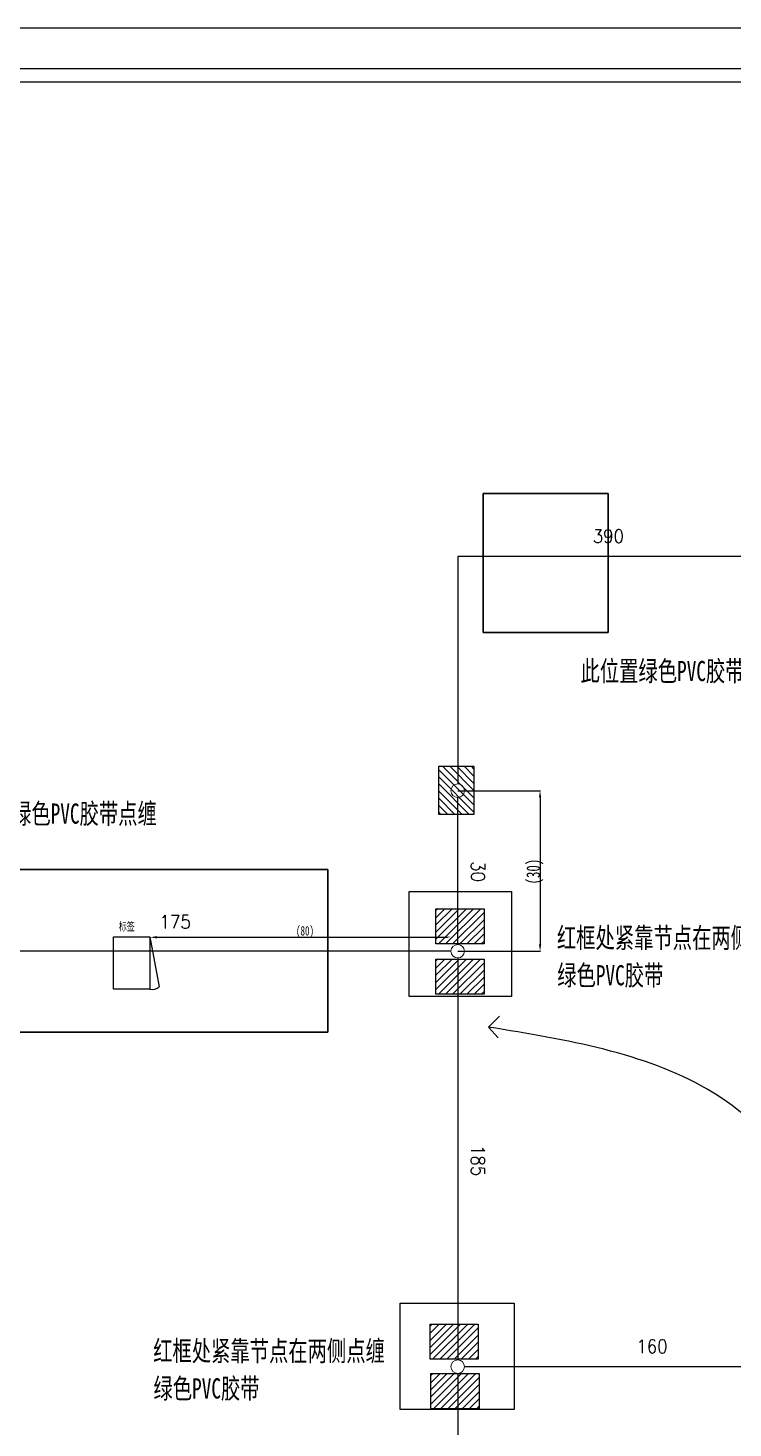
# Model space of a CAD drawing. Header units: inches. Extents: x 47316 to 59086, y 3141 to 11743.
# Drawn here: x 51149 to 51410, y 7191 to 7710 of the extents above; entities that cross this region are included whole.
import ezdxf

# ---------------------------------------------------------------- set-up
doc = ezdxf.new("R2010")
doc.units = ezdxf.units.IN
doc.header["$MEASUREMENT"] = 0
doc.styles.add('MtX_SimSun', font='')
doc.styles.get("Standard").update_dxf_attribs({"font": ''})
doc.styles.get('MtX_SimSun').set_extended_font_data('SimSun')
doc.styles.get('Standard').set_extended_font_data('SimSun')
doc.linetypes.add('_VH_OTCON', pattern='A,0.0001,[7,VeSys.shx,S=0.1,R=0,X=0,Y=0],-0.4,[7,VeSys.shx,S=0.1,R=0,X=0,Y=0],-0.4,["X",Standard,S=1,R=0,X=-0.5,Y=-0.5],-0.0001,[7,VeSys.shx,S=0.1,R=0,X=0,Y=0],-0.4', length=1.2002)

msp = doc.modelspace()

# ---------------------------------------------------------------- linework, layer by layer
at = {"color": 0, "lineweight": -3}
for p, q in [((52030.93, 7710.2), (50247.93, 7710.2)), ((50267.93, 7695.2), (52010.93, 7695.2)), ((50267.93, 7690.2), (52010.93, 7690.2)), ((51290.29, 7390.2), (51328.3, 7390.2)), ((51290.29, 7351.26), (51290.29, 7390.2)), ((51328.3, 7390.2), (51328.3, 7351.26)), ((51328.3, 7351.26), (51290.29, 7351.26)), ((51287.01, 7237.5), (51329.23, 7237.5)), ((51287.01, 7198.09), (51287.01, 7237.5)), ((51329.23, 7237.5), (51329.23, 7198.09)), ((51329.23, 7198.09), (51287.01, 7198.09))]:
    msp.add_line(p, q, dxfattribs=at)
at = {"color": 1, "lineweight": 30}
for p, q in [((51317.76, 7537.66), (51364.14, 7537.66)), ((51317.76, 7486.1), (51317.76, 7537.66)), ((51364.14, 7537.66), (51364.14, 7486.1)), ((51364.14, 7486.1), (51317.76, 7486.1)), ((51118.2, 7398.35), (51260.11, 7398.35)), ((51260.11, 7398.35), (51260.11, 7337.95)), ((51260.11, 7337.95), (51118.2, 7337.95))]:
    msp.add_line(p, q, dxfattribs=at)
at = {"color": 3, "lineweight": -3}
for p, q in [((51301.3, 7418.69), (51301.3, 7436.55)), ((51301.3, 7436.55), (51314.34, 7436.55)), ((51302.7, 7436.55), (51314.34, 7424.91)), ((51305.35, 7436.55), (51314.34, 7427.57)), ((51308, 7436.55), (51314.34, 7430.22)), ((51310.66, 7436.55), (51314.34, 7432.87)), ((51313.31, 7436.55), (51314.34, 7435.52)), ((51314.34, 7436.55), (51314.34, 7418.69)), ((51301.3, 7435.3), (51314.34, 7422.26)), ((51301.3, 7432.65), (51314.34, 7419.61)), ((51301.3, 7429.99), (51312.61, 7418.69)), ((51301.3, 7427.34), (51309.96, 7418.69)), ((51301.3, 7424.69), (51307.3, 7418.69)), ((51301.3, 7422.04), (51304.65, 7418.69)), ((51301.3, 7419.39), (51302, 7418.69)), ((51314.34, 7418.69), (51301.3, 7418.69)), ((51311.53, 7383.75), (51300.23, 7372.45)), ((51308.88, 7383.75), (51300.23, 7375.1)), ((51306.23, 7383.75), (51300.23, 7377.75)), ((51303.58, 7383.75), (51300.23, 7380.4)), ((51300.93, 7383.75), (51300.23, 7383.06)), ((51300.23, 7370.72), (51300.23, 7383.75)), ((51300.23, 7383.75), (51318.09, 7383.75)), ((51314.18, 7383.75), (51301.15, 7370.72)), ((51316.84, 7383.75), (51303.8, 7370.72)), ((51318.09, 7382.35), (51306.45, 7370.72)), ((51318.09, 7379.7), (51309.1, 7370.72)), ((51318.09, 7383.75), (51318.09, 7370.72)), ((51318.09, 7377.05), (51311.76, 7370.72)), ((51318.09, 7374.4), (51314.41, 7370.72)), ((51318.09, 7370.72), (51300.23, 7370.72)), ((51318.09, 7371.75), (51317.06, 7370.72)), ((51311.53, 7365.09), (51300.23, 7353.79)), ((51308.88, 7365.09), (51300.23, 7356.44)), ((51306.23, 7365.09), (51300.23, 7359.09)), ((51303.58, 7365.09), (51300.23, 7361.74)), ((51300.92, 7365.09), (51300.23, 7364.39)), ((51300.23, 7352.05), (51300.23, 7365.09)), ((51300.23, 7365.09), (51318.09, 7365.09)), ((51314.18, 7365.09), (51301.15, 7352.05)), ((51316.83, 7365.09), (51303.8, 7352.05)), ((51318.09, 7363.69), (51306.45, 7352.05)), ((51318.09, 7365.09), (51318.09, 7352.05)), ((51318.09, 7361.04), (51309.1, 7352.05)), ((51318.09, 7358.39), (51311.75, 7352.05)), ((51318.09, 7355.74), (51314.41, 7352.05)), ((51318.09, 7353.08), (51317.06, 7352.05)), ((51318.09, 7352.05), (51300.23, 7352.05)), ((51309.42, 7229.78), (51298.11, 7218.48)), ((51306.76, 7229.78), (51298.11, 7221.13)), ((51304.11, 7229.78), (51298.11, 7223.78)), ((51301.46, 7229.78), (51298.11, 7226.44)), ((51298.81, 7229.78), (51298.11, 7229.09)), ((51298.11, 7216.75), (51298.11, 7229.78)), ((51298.11, 7229.78), (51315.97, 7229.78)), ((51312.07, 7229.78), (51299.03, 7216.75)), ((51314.72, 7229.78), (51301.68, 7216.75)), ((51315.97, 7229.78), (51315.97, 7216.75)), ((51315.97, 7228.39), (51304.34, 7216.75)), ((51315.97, 7225.73), (51306.99, 7216.75)), ((51315.97, 7223.08), (51309.64, 7216.75)), ((51315.97, 7220.43), (51312.29, 7216.75)), ((51315.97, 7216.75), (51298.11, 7216.75)), ((51315.97, 7217.78), (51314.94, 7216.75)), ((51309.72, 7211.44), (51298.41, 7200.14)), ((51307.07, 7211.44), (51298.41, 7202.79)), ((51304.41, 7211.44), (51298.41, 7205.44)), ((51301.76, 7211.44), (51298.41, 7208.09)), ((51299.11, 7211.44), (51298.41, 7210.74)), ((51298.41, 7198.41), (51298.41, 7211.44)), ((51298.41, 7211.44), (51316.27, 7211.44)), ((51312.37, 7211.44), (51299.33, 7198.41)), ((51315.02, 7211.44), (51301.99, 7198.41)), ((51316.27, 7210.04), (51304.64, 7198.41)), ((51316.27, 7211.44), (51316.27, 7198.41)), ((51316.27, 7207.39), (51307.29, 7198.41)), ((51316.27, 7204.74), (51309.94, 7198.41)), ((51316.27, 7198.41), (51298.41, 7198.41)), ((51316.27, 7202.09), (51312.59, 7198.41)), ((51316.27, 7199.44), (51315.24, 7198.41))]:
    msp.add_line(p, q, dxfattribs=at)
at = {"lineweight": -3}
for p, q in [((51308.39, 7427.49), (51339.07, 7427.49)), ((51308.39, 7368.01), (51339.07, 7368.01)), ((51319.79, 7339.9), (51323.79, 7343.9)), ((51319.79, 7339.9), (51323.29, 7335.9))]:
    msp.add_line(p, q, dxfattribs=at)
at = {"color": 0, "linetype": '_VH_OTCON', "lineweight": -3, "ltscale": 5}
msp.add_line((51308.33, 7370.51), (51308.33, 7424.99), dxfattribs=at)
at = {"color": 7, "lineweight": -3}
for p, q in [((51338.87, 7424.99), (51338.87, 7370.51)), ((51196.76, 7373.18), (51304.57, 7373.28))]:
    msp.add_line(p, q, dxfattribs=at)
msp.add_line((51194.15, 7373.37), (51197.59, 7354.76))
at = {"linetype": '_VH_OTCON', "lineweight": -3, "ltscale": 5}
for p, q in [((51305.83, 7368.01), (51092.51, 7368.01)), ((51308.33, 7365.51), (51308.33, 7216.53)), ((51308.33, 7211.53), (51308.33, 7142.94))]:
    msp.add_line(p, q, dxfattribs=at)
at = {"color": 0, "linetype": '_VH_OTCON', "lineweight": -3, "ltscale": 5}
msp.add_lwpolyline([(51420.06, 7514.34), (51308.33, 7514.34), (51308.33, 7429.99)], dxfattribs=at)
msp.add_lwpolyline([(51180.64, 7373.4), (51194.14, 7373.4), (51194.14, 7353.9), (51180.64, 7353.9)], close=True)
at = {"linetype": '_VH_OTCON', "lineweight": -3, "ltscale": 5}
msp.add_polyline3d([(51310.83, 7214.03, 0), (51448.65, 7214.03, 0), (51479.65, 7214.03, 0)], dxfattribs=at)
at = {"color": 40, "linetype": 'Continuous', "lineweight": 15}
msp.add_circle((51308.33, 7427.49), 2.5, dxfattribs=at)
at = {"linetype": 'Continuous', "lineweight": 15}
for centre in [(51308.33, 7368.01), (51308.33, 7214.03)]:
    msp.add_circle(centre, 2.5, dxfattribs=at)
msp.add_arc((51194.87, 7358.31), 4.48, 260.6718, 307.486)
at = {"lineweight": -3}
msp.add_spline([(51478.17, 7218.42), (51400.79, 7316.9), (51319.79, 7339.9)], degree=3, dxfattribs=at)
at = {"color": 7, "lineweight": -3}
for points in [[(51338.45, 7424.99), (51339.28, 7424.99), (51338.87, 7427.49)], [(51196.76, 7373.6), (51196.76, 7372.76), (51194.26, 7373.18)], [(51304.57, 7373.48), (51304.57, 7373.07), (51305.82, 7373.28)], [(51338.45, 7370.51), (51339.28, 7370.51), (51338.87, 7368.01)]]:
    msp.add_solid(points, dxfattribs=at)

# ---------------------------------------------------------------- texts
at = {"lineweight": -3, "style": 'MtX_SimSun', "width": 0.7}
for s, p in [('此位置绿色PVC胶带点缠', (51353.87, 7468.12)), ('此位置绿色PVC胶带点缠', (51121.57, 7415.27)), ('红框处紧靠节点在两侧点缠', (51345.11, 7369.24)), ('绿色PVC胶带', (51345.23, 7355.36)), ('红框处紧靠节点在两侧点缠', (51195.39, 7216.11)), ('绿色PVC胶带', (51195.5, 7202.22))]:
    msp.add_text(s, height=7.5, dxfattribs=at).set_placement(p)
at = {"color": 7, "lineweight": -3, "style": 'MtX_SimSun', "width": 0.7}
msp.add_text('(30)', height=5, rotation=90, dxfattribs=at).set_placement((51338.81, 7392.76))
at = {"color": 0, "lineweight": -3, "width": 0.7}
msp.add_text('标签', height=3, dxfattribs=at).set_placement((51182.66, 7375.66))
at = {"color": 7, "lineweight": -3, "style": 'MtX_SimSun', "width": 0.7}
msp.add_text('(80)', height=3.5, dxfattribs=at).set_placement((51248.36, 7373.85))
at = {"color": 7, "linetype": '_VH_OTCON', "lineweight": 18, "ltscale": 5, "char_height": 5, "width": 12.8571, "attachment_point": 1}
for s, insert in [('\\Fromans.shx;\\W0.9000000000;\\T1.0000000000;\\o\\l390', (51358.41, 7524.34)), ('\\Fromans.shx;\\W0.9000000000;\\T1.0000000000;\\o\\l175', (51197.77, 7381.4)), ('\\Fromans.shx;\\W0.9000000000;\\T1.0000000000;\\o\\l160', (51374.59, 7224.03))]:
    msp.add_mtext(s, dxfattribs=dict(at, insert=insert))
at = {"color": 7, "linetype": '_VH_OTCON', "lineweight": 18, "ltscale": 5, "char_height": 5, "attachment_point": 1, "rotation": 270}
for s, insert, width in [('\\Fromans.shx;\\W0.9000000000;\\T1.0000000000;\\o\\l30', (51318.33, 7401.39), 8.5714), ('\\Fromans.shx;\\W0.9000000000;\\T1.0000000000;\\o\\l185', (51318.33, 7296.16), 12.8571)]:
    msp.add_mtext(s, dxfattribs=dict(at, insert=insert, width=width))

doc.saveas('drawing.dxf')
